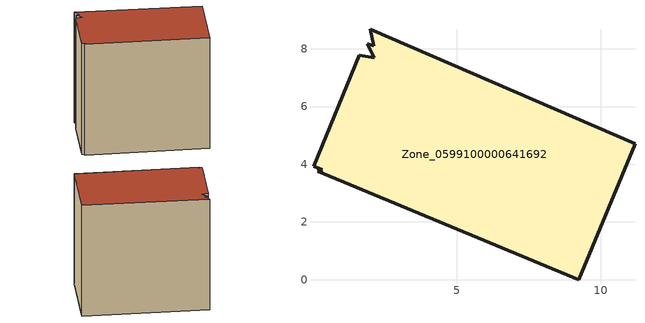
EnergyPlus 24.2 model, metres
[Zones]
Zone_0599100000641692
 floor ground (C_G): 1.91,8.18 2.12,8.1 2,8.68 11.18,4.71 9.23,0 0.19,3.76 0.34,3.81 0.04,3.94 1.63,7.77 2.15,7.7 z0
 wall outside (C_F): 9.23,0 11.18,4.71 2,8.68 2.12,8.1 1.91,8.18 2.15,7.7 1.63,7.77 0.04,3.94 0.34,3.81 0.19,3.76 9.23,0 z0:9.83
 roof outside (C_R): 2.12,8.1 1.91,8.18 2.15,7.7 1.63,7.77 0.04,3.94 0.34,3.81 0.19,3.76 9.23,0 11.18,4.71 2,8.68 z9.83
[BUILDING]
Pand.0599100000641692: North Axis=0; Terrain=City; Loads Convergence Tolerance Value=0.04; Temperature Convergence Tolerance Value=0.4; Solar Distribution=FullExterior; Maximum Number of Warmup Days=25; Minimum Number of Warmup Days=1
[Site:Location]
Rotterdam.The.Hague.AP_ZH_NLD Design_Conditions: Latitude=51.96; Longitude=4.45; Time Zone=1; Elevation=-4.5
[SITE:GROUNDTEMPERATURE:BUILDINGSURFACE]
18, 18, 18, 18, 18, 18, 18, 18, 18, 18, 18, 18
[MATERIAL] Thermal Absorptance=0.9; Solar Absorptance=0.7; Visible Absorptance=0.7
Name | Roughness | Thickness | Conductivity | Density | Specific Heat
G.TI.1946 | MediumSmooth | 0.15 | 1 | 540 | 1210
F.TI.1946 | Rough | 0.3 | 0.857143 | 1920 | 840
R.TI.1946 | MediumRough | 0.2 | 0.1 | 1500 | 1000
[CONSTRUCTION]
C_G: G.TI.1946
C_F: F.TI.1946
C_R: R.TI.1946
[ZONE]
Zone_0599100000641692: Type=1; Multiplier=1; Ceiling Height=Autocalculate; Volume=Autocalculate; Floor Area=autocalculate; Part of Total Floor Area=Yes
[ZONEINFILTRATION:DESIGNFLOWRATE]
Infil_Zone_0599100000641692: Zone or ZoneList or Space or SpaceList=Zone_0599100000641692; Schedule=AlwaysOn; Design Flow Rate Calculation Method=Flow/Area; Flow Rate per Floor Area=0.003; Constant Term Coefficient=1; Temperature Term Coefficient=0; Velocity Term Coefficient=0; Velocity Squared Term Coefficient=0
[HVACTEMPLATE:ZONE:IDEALLOADSAIRSYSTEM]
Zone_0599100000641692: Maximum Heating Supply Air Temperature=50; Minimum Cooling Supply Air Temperature=13; Maximum Heating Supply Air Humidity Ratio=0.0156; Minimum Cooling Supply Air Humidity Ratio=0.0077; Heating Limit=NoLimit; Cooling Limit=NoLimit; Dehumidification Control Type=ConstantSensibleHeatRatio; Cooling Sensible Heat Ratio=0.7; Dehumidification Setpoint=60; Humidification Control Type=None; Humidification Setpoint=30; Outdoor Air Method=None; Outdoor Air Flow Rate per Person=0.00944; Outdoor Air Flow Rate per Zone Floor Area=0; Outdoor Air Flow Rate per Zone=0; Demand Controlled Ventilation Type=None; Outdoor Air Economizer Type=NoEconomizer; Heat Recovery Type=None; Sensible Heat Recovery Effectiveness=0.7; Latent Heat Recovery Effectiveness=0.65
[ZONECONTROL:THERMOSTAT]
ThermostatControl_Zone_0599100000641692: Zone or ZoneList=Zone_0599100000641692; Control Type Schedule=DualSetpointControlType; Control 1=Thermostat_Zone_0599100000641692; Temperature Difference Between Cutout And Setpoint=0
[THERMOSTATSETPOINT:DUALSETPOINT]
Thermostat_Zone_0599100000641692: Heating Setpoint Temperature Schedule=HeatingSetpoint_Zone_0599100000641692; Cooling Setpoint Temperature Schedule=CoolingSetpoint_Zone_0599100000641692
[SCHEDULE:COMPACT]
HeatingSetpoint_Zone_0599100000641692: Through: 12/31, For: AllDays, Until: 24:00, 21
CoolingSetpoint_Zone_0599100000641692: Through: 12/31, For: AllDays, Until: 24:00, 24
DualSetpointControlType: Through: 12/31, For: AllDays, Until: 24:00, 4
AlwaysOn: Through: 12/31, For: AllDays, Until: 24:00, 1
